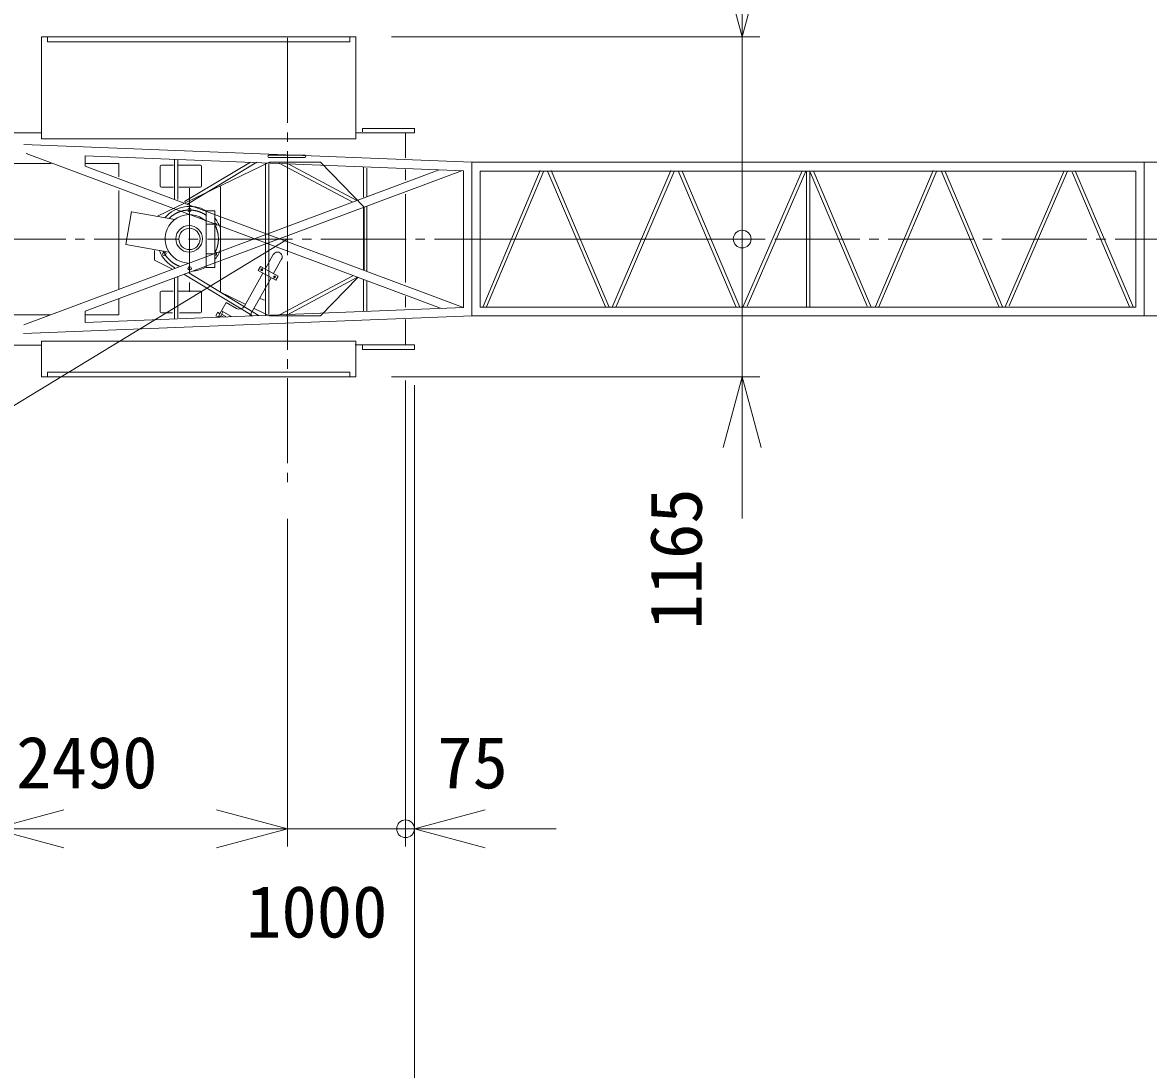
# Model space of a CAD drawing. Units: millimetres, scale not verified. Extents: x -26175 to 26208, y -37536 to 40834.
# Drawn here: x -19037 to -9510, y 26698 to 35557 of the extents above; entities that cross this region are included whole.
import ezdxf
from ezdxf.enums import TextEntityAlignment as Align

# ---------------------------------------------------------------- set-up
doc = ezdxf.new("R2010")
doc.units = ezdxf.units.MM
doc.header["$LTSCALE"] = 80
doc.linetypes.add('CHAIN2', pattern=[12, 9, -1, 1, -1])
for name, color, linetype, lineweight in [('0-3_05 寸法', 7, 'Continuous', 18), ('0-4_10 当社外形線', 3, 'Continuous', 18), ('0-5_12 当社中心線', 3, 'CHAIN2', 18)]:
    doc.layers.add(name, color=color, linetype=linetype, lineweight=lineweight)
doc.styles.add('ＭＳ ゴシック', font='')
doc.styles.get('ＭＳ ゴシック').set_extended_font_data('MS Gothic')

msp = doc.modelspace()

# ---------------------------------------------------------------- linework, layer by layer
at = {"layer": '0-3_05 寸法'}
for p, q in [((-12947.97, 35435.01), (-12947.97, 36035.01)), ((-15916.48, 35435.01), (-12797.97, 35435.01)), ((-12947.97, 35435.01), (-12947.97, 34835.01)), ((-12947.97, 33725.01), (-12947.97, 34835.01)), ((-16796.38, 33725.01), (-20640.81, 31386.13)), ((-14863.74, 33725.01), (-12797.97, 33725.01)), ((-14863.74, 33725.01), (-12797.97, 33725.01)), ((-12947.97, 33725.01), (-12947.97, 33160.01)), ((-12947.97, 32560.01), (-12947.97, 33160.01)), ((-15916.48, 32560.01), (-12797.97, 32560.01)), ((-15796.48, 32528.91), (-15796.48, 28585)), ((-15796.48, 32528.91), (-15796.48, 28585)), ((-15721.38, 32490.01), (-15721.38, 28585)), ((-15721.38, 32490.01), (-15721.38, 25738.95)), ((-12947.97, 32560.01), (-12947.97, 31960.01)), ((-12947.97, 31960.01), (-12947.97, 31360.01)), ((-16796.38, 31357.45), (-16796.38, 28585)), ((-16796.38, 31357.45), (-16796.38, 28585)), ((-19286.38, 28735), (-18686.38, 28735)), ((-19286.38, 28735), (-18686.38, 28735)), ((-18686.38, 28735), (-18086.38, 28735)), ((-18686.38, 28735), (-17396.38, 28735)), ((-17396.38, 28735), (-17996.38, 28735)), ((-16796.38, 28735), (-17396.38, 28735)), ((-16796.38, 28735), (-17396.38, 28735)), ((-16796.38, 28735), (-15796.48, 28735)), ((-15796.48, 28735), (-16396.48, 28735)), ((-15796.48, 28735), (-15196.48, 28735)), ((-15796.48, 28735), (-15721.38, 28735)), ((-15721.38, 28735), (-15121.38, 28735)), ((-15121.38, 28735), (-14521.38, 28735))]:
    msp.add_line(p, q, dxfattribs=at)
for points in [[(-12787.2, 36035.01), (-12947.97, 35435.01), (-13108.74, 36035.01)], [(-13108.74, 31960.01), (-12947.97, 32560.01), (-12787.2, 31960.01)], [(-18686.38, 28574.23), (-19286.38, 28735), (-18686.38, 28895.77)], [(-18686.38, 28574.23), (-19286.38, 28735), (-18686.38, 28895.77)], [(-17396.38, 28895.77), (-16796.38, 28735), (-17396.38, 28574.23)], [(-17396.38, 28895.77), (-16796.38, 28735), (-17396.38, 28574.23)], [(-15121.38, 28574.23), (-15721.38, 28735), (-15121.38, 28895.77)]]:
    msp.add_lwpolyline(points, dxfattribs=at)
for centre in [(-12947.97, 33725.01), (-12947.97, 33725.01), (-15796.48, 28735), (-15796.48, 28735)]:
    msp.add_circle(centre, 75, dxfattribs=at)
at = {"layer": '0-4_10 当社外形線'}
for p, q in [((-18876.47, 35435.01), (-16216.48, 35435.01)), ((-18876.47, 34573.6), (-18876.47, 35435.01)), ((-18826.47, 35395.01), (-18826.47, 35435.01)), ((-18826.47, 35395.01), (-16266.48, 35395.01)), ((-16266.48, 35395.01), (-16266.48, 35432.99)), ((-16216.48, 34573.6), (-16216.48, 35435.01)), ((-19506.57, 34623.61), (-18876.47, 34623.61)), ((-16217.59, 34623.61), (-15721.38, 34623.61)), ((-16161.4, 34660.01), (-15721.38, 34660.01)), ((-16161.4, 34660.01), (-16161.4, 34631.56)), ((-15796.48, 34624.56), (-15796.48, 34411.33)), ((-15721.38, 34660.01), (-15721.38, 34623.61)), ((-19027.57, 34525.1), (-15235.2, 34375.39)), ((-18876.47, 34573.6), (-16216.48, 34573.6)), ((-19007.48, 34450.02), (-15501.85, 33139.64)), ((-18506.15, 34429.46), (-15305.98, 34303.14)), ((-17751.55, 34396.26), (-17751.55, 34058.83)), ((-17723.1, 34396.26), (-17723.1, 34058.83)), ((-16951.48, 34435.11), (-16650.98, 34435.11)), ((-16951.48, 34415.1), (-16650.98, 34415.1)), ((-19332.06, 34365.11), (-18796.11, 34365.11)), ((-19027.58, 33000.02), (-15510.89, 34310.59)), ((-18506.15, 33114.79), (-15313.67, 34304.54)), ((-18504.16, 34365.11), (-18222.47, 34365.11)), ((-18222.47, 34365.11), (-18222.47, 34252.27)), ((-16946.5, 34375.11), (-17894.02, 33918.32)), ((-17871.48, 34175.11), (-17871.48, 34340.1)), ((-17758.5, 34350.11), (-17861.47, 34350.11)), ((-17531.47, 34350.11), (-17720.2, 34350.11)), ((-17667.08, 34041.68), (-17109.15, 34376.62)), ((-17648.06, 34018.58), (-17055.13, 34374.52)), ((-17521.48, 34175.11), (-17521.48, 34340.1)), ((-16982.72, 34368.38), (-16982.72, 33074.29)), ((-16954.27, 34362.79), (-16954.27, 33085.44)), ((-16946.5, 34375.11), (-16516.48, 34375.11)), ((-16864.47, 34368.27), (-16248.47, 34038.87)), ((-16788.43, 34361.24), (-16208.29, 34051.02)), ((-16151.46, 34334.91), (-16151.46, 34078.32)), ((-16123.02, 34323.75), (-16123.02, 34083.9)), ((-15796.48, 34314.59), (-15796.48, 34223.54)), ((-15305.98, 34303.14), (-15305.98, 33146.81)), ((-15234.87, 34375.02), (-15234.87, 33075.02)), ((-15234.87, 34375.02), (-3258.37, 34375.02)), ((-15163.74, 34300.02), (-9616.78, 34300.02)), ((-15140.73, 33154.05), (-14656.31, 34304.94)), ((-15111.08, 33150.53), (-14625.73, 34303.62)), ((-14564.38, 34304.53), (-14075.32, 33153.93)), ((-14047.57, 33149.29), (-13551.03, 34304.77)), ((-13488.88, 34303), (-13000.73, 33154.57)), ((-13456.19, 34299.42), (-12967.2, 33149.03)), ((-12941.5, 33148.72), (-12440.06, 34303.07)), ((-12906.83, 33156.5), (-12410.16, 34299.86)), ((-12404.49, 34300.08), (-12404.49, 33151.37)), ((-12376.04, 34300.08), (-12376.04, 33151.37)), ((-11820.97, 33154.57), (-11331.62, 34305.28)), ((-11790.95, 33151.87), (-11301.21, 34303.48)), ((-11263.87, 34301.18), (-10776.93, 33154.53)), ((-10687.67, 33160.87), (-10194.21, 34300.17)), ((-10131.21, 34303.36), (-9636.14, 33144.69)), ((-9616.78, 34300.02), (-9616.78, 33150.02)), ((-9545.67, 34375.02), (-9545.67, 33075.02)), ((-9545.67, 34375.02), (-9545.67, 33075.02)), ((-14591.45, 34294.85), (-14105.66, 33151.97)), ((-14013.98, 33154.79), (-13523.43, 34296.35)), ((-12373.16, 34292.32), (-11890.7, 33157.79)), ((-12342.17, 34292.76), (-11855.91, 33149.33)), ((-11230.37, 34295.69), (-10744.69, 33152)), ((-10722.88, 33151.79), (-10227.31, 34295.93)), ((-10157.15, 34291.04), (-9670.24, 33151.5)), ((-18222.47, 34136.17), (-18222.47, 33305.15)), ((-17861.47, 34165.1), (-17758.5, 34165.1)), ((-17714.72, 34165.1), (-17531.47, 34165.1)), ((-17361.47, 34169.18), (-17361.47, 33280.73)), ((-15796.48, 34104.05), (-15796.48, 33358.63)), ((-18115.4, 33957.68), (-18164.5, 33679.69)), ((-17749.37, 33890.7), (-18114.58, 33955.21)), ((-17484.48, 33965.11), (-17409.48, 33965.11)), ((-17484.48, 33965.11), (-17484.48, 33485.11)), ((-17409.48, 33965.11), (-17409.48, 33485.11)), ((-16151.46, 33989.08), (-16151.46, 33464.75)), ((-16123.02, 34000.24), (-16123.02, 33453.58)), ((-17485.06, 33850.11), (-17410.68, 33850.11)), ((-16146.48, 33463.8), (-16146.48, 33914.65)), ((-17798.07, 33614.97), (-18164.5, 33679.69)), ((-17921.47, 33545.13), (-17921.47, 33627.62)), ((-17773.88, 33473.98), (-17921.47, 33545.13)), ((-17485.06, 33600.11), (-17410.68, 33600.11)), ((-16984.17, 33471.32), (-16915.37, 33594.33)), ((-16914.38, 33432.19), (-16839.35, 33566.34)), ((-17484.48, 33485.11), (-17409.48, 33485.11)), ((-17042.67, 33458.9), (-17023.15, 33493.8)), ((-17023.15, 33493.8), (-16874.78, 33410.82)), ((-17751.55, 33392.23), (-17751.55, 33051.97)), ((-17723.1, 33403.38), (-17723.1, 33057.56)), ((-17672.15, 33428.43), (-17095.09, 33078.03)), ((-17656.29, 33417.29), (-17666.63, 33422.27)), ((-17630.75, 33437.9), (-17035.52, 33076.47)), ((-17159.56, 33157.71), (-17003.91, 33436.02)), ((-17104.38, 33092.49), (-16933.93, 33397.26)), ((-16862.97, 33082.45), (-16243.25, 33413.85)), ((-16801.7, 33081.59), (-16207.38, 33399.38)), ((-16516.48, 33075.11), (-16200.19, 33399.97)), ((-16151.46, 33386.65), (-16151.46, 33118.91)), ((-16123.02, 33369.91), (-16123.02, 33113.33)), ((-17871.48, 33275.11), (-17871.48, 33110.1)), ((-17861.47, 33285.11), (-17763.97, 33285.11)), ((-17720.2, 33285.11), (-17531.47, 33285.11)), ((-17521.48, 33275.11), (-17521.48, 33110.1)), ((-17153.81, 33175.06), (-17378.68, 33283.46)), ((-18222.47, 33219.84), (-18222.47, 33085.1)), ((-17353.93, 33117.48), (-17314.88, 33187.29)), ((-17227.6, 33138.49), (-17314.88, 33187.29)), ((-15796.48, 33239.13), (-15796.48, 33148.09)), ((-19332.06, 33085.1), (-18800.36, 33085.1)), ((-15235.05, 33074.56), (-19028.23, 32924.52)), ((-15305.98, 33146.81), (-18506.15, 33020.23)), ((-18506.15, 33114.79), (-18506.15, 33020.23)), ((-18504.72, 33085.1), (-18222.47, 33085.1)), ((-17769.45, 33100.1), (-17861.47, 33100.1)), ((-17531.47, 33100.1), (-17709.26, 33100.1)), ((-17400.67, 33074.87), (-17383.59, 33105.42)), ((-17384.17, 33065.64), (-17400.67, 33074.87)), ((-17368.86, 33091.44), (-17386.03, 33101.06)), ((-17366.29, 33095.74), (-17383.59, 33105.42)), ((-17383.22, 33065.11), (-17354.2, 33117.01)), ((-17366.22, 33064.78), (-17379.31, 33072.1)), ((-17366.22, 33064.78), (-17341.68, 33108.65)), ((-17340.79, 33067.74), (-17358.33, 33077.55)), ((-17268.92, 33069.93), (-17353.93, 33117.48)), ((-17317.33, 33068.37), (-17353.92, 33088.82)), ((-17282.82, 33070.49), (-17280.72, 33074.25)), ((-16946.5, 33075.11), (-17078.53, 33138.75)), ((-16946.5, 33075.11), (-16516.48, 33075.11)), ((-16946.5, 33075.11), (-16516.48, 33075.11)), ((-15234.87, 33075.02), (-3258.37, 33075.02)), ((-15796.48, 33045.67), (-15796.48, 32828.91)), ((-19506.38, 32826.61), (-18876.47, 32826.61)), ((-18876.47, 32860.02), (-16216.48, 32860.02)), ((-18876.47, 32860.02), (-18876.47, 32560.01)), ((-16222.1, 32830.01), (-15721.38, 32830.01)), ((-16216.48, 32860.02), (-16216.48, 32560.01)), ((-15721.38, 32830.01), (-15721.38, 32790.01)), ((-18826.47, 32600.01), (-16266.48, 32600.01)), ((-18826.47, 32600.01), (-18826.47, 32560.01)), ((-16266.48, 32600.01), (-16266.48, 32562.03)), ((-18876.47, 32560.01), (-16216.48, 32560.01))]:
    msp.add_line(p, q, dxfattribs=at)
for points in [[(-18506.15, 34429.46), (-18506.15, 34342.19), (-15314.2, 33149.07)], [(-16516.48, 34375.11), (-16146.48, 33995.07), (-16146.48, 33535.56)], [(-15163.74, 34300.02), (-15163.74, 33150.02), (-9616.78, 33150.02)], [(-17042.67, 33458.9), (-16894.3, 33375.92), (-16874.78, 33410.82)], [(-16161.4, 32830.11), (-16161.4, 32790.01), (-15721.38, 32790.01)]]:
    msp.add_lwpolyline(points, dxfattribs=at)
for centre, radius in [((-17624.43, 33970.51), 15), ((-17627.48, 33726.88), 112.5), ((-17624.58, 33725.76), 90), ((-17837.3, 33599.96), 15), ((-17623.36, 33477.06), 15), ((-17013.24, 33465.28), 7.5), ((-16904.44, 33404.36), 7.5)]:
    msp.add_circle(centre, radius, dxfattribs=at)
for centre, radius, start, end in [((-16951.66, 34425.42), 10, 75.56553, 283.39157), ((-16651.44, 34425.42), 10, 264.9458, 91.07641), ((-17861.47, 34340.1), 10, 90, 180), ((-17531.47, 34340.1), 10, 0, 90), ((-17861.47, 34175.11), 10, 180, 270), ((-17531.47, 34175.11), 10, 270, 0), ((-17626.03, 33726.88), 205, 46.41836, 267.10014), ((-17622.32, 33726.88), 275, 59.96308, 139.04901), ((-17410.49, 33847.6), 15, 268.35958, 88.18356), ((-17622.32, 33726.88), 275, 18.41563, 38.43745), ((-17622.32, 33726.88), 275, 322.09164, 341.58707), ((-17622.32, 33726.88), 275, 200.77561, 242.65164), ((-17409.96, 33600.89), 15, 269.92561, 90.0664), ((-16880.18, 33574.33), 40, 329.5345, 150.48834), ((-17622.32, 33726.88), 275, 277.19574, 299.71454), ((-17861.47, 33275.11), 10, 90, 180), ((-17531.47, 33275.11), 10, 0, 90), ((-17203.2, 33182.13), 50, 240.78222, 330.78188), ((-16796.99, 33733.41), 560, 245.15986, 249.99798), ((-17861.47, 33110.1), 10, 180, 270), ((-17531.47, 33110.1), 10, 270, 0), ((-17191.67, 33141.3), 100, 320.49419, 330.78236)]:
    msp.add_arc(centre, radius, start, end, dxfattribs=at)
at = {"layer": '0-5_12 当社中心線'}
for p, q in [((-16796.38, 35427.72), (-16796.38, 31657.45)), ((-16796.38, 34333.73), (-16796.38, 33094.38)), ((-17624.47, 34156.18), (-17624.47, 33278.06)), ((-22272.18, 33725.01), (18804.41, 33725.01)), ((-17022, 33470.17), (-17004.47, 33460.38)), ((-17018.8, 33455.32), (-17007.68, 33475.23)), ((-16913.21, 33409.26), (-16895.68, 33399.46)), ((-16910, 33394.4), (-16898.88, 33414.31))]:
    msp.add_line(p, q, dxfattribs=at)
for start, end in [(55.26129, 134.96453), (333.95613, 25.84906), (204.04617, 249.3536)]:
    msp.add_arc((-17624.83, 33725.51), 245, start, end, dxfattribs=at)

# ---------------------------------------------------------------- texts
at = {"layer": '0-3_05 寸法', "style": 'ＭＳ ゴシック'}
msp.add_text('1165', height=439.9, rotation=90, dxfattribs=at).set_placement((-13157.97, 30419.24), align=Align.BOTTOM_LEFT)
for s, p in [('2490', (-19091.38, 28945)), ('75', (-15528.47, 28945)), ('1000', (-17146.43, 27682.66))]:
    msp.add_text(s, height=439.9, dxfattribs=at).set_placement(p, align=Align.BOTTOM_LEFT)

doc.saveas('drawing.dxf')
